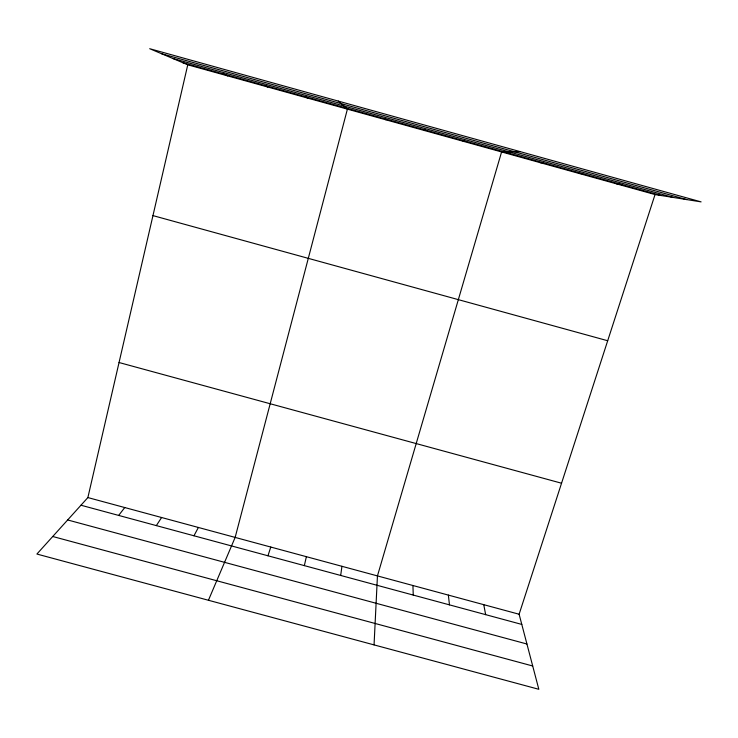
<?xml version="1.0" encoding="UTF-8"?>
<svg xmlns="http://www.w3.org/2000/svg" width="738" height="738" viewBox="0 0 738 738"><rect width="100%" height="100%" fill="white"/><g stroke="black" fill="none" stroke-linecap="round" stroke-linejoin="round"><path stroke-width="1.11" d="M374.055 644.892L377.45 575.908L501.591 151.945L520.179 151.622M340.688 575.446L341.934 566.295M304.342 565.622L306.381 556.683M655.04 194.555L519.118 614.237L538.823 689.292L36.9 554.044L87.877 497.569L187.766 64.806L149.694 48.708L701.1 201.88L655.04 194.555L187.766 64.806M267.959 555.788L270.781 547.052M208.439 600.262L235.154 537.412L347.404 109.132L338.235 101.078M193.956 535.779L198.393 527.467M156.336 525.604L161.604 517.513M118.67 515.419L124.759 507.541M424.59 130.561L425.226 130.008M463.113 141.262L464.682 140.958M540.022 162.618L543.436 162.83M578.408 173.282L582.743 173.753M616.747 183.928L622.005 184.648M67.665 519.958L526.941 644.016M52.739 536.498L532.707 665.99M87.877 497.569L519.118 614.237M80.968 505.226L521.794 624.422M119.049 362.524L561.553 483.224M152.96 215.607L607.697 340.744M161.64 53.754L686.663 199.583M172.803 58.477L673.157 197.443M182.673 62.647L661.211 195.542M223.623 74.021L227.756 75.903M264.527 85.377L267.682 86.992M305.375 96.724L307.571 98.071M385.725 119.039L386.02 119.851M483.759 604.671L485.65 614.653M448.363 595.096L449.47 604.865M412.929 585.511L413.252 595.077"/></g></svg>
